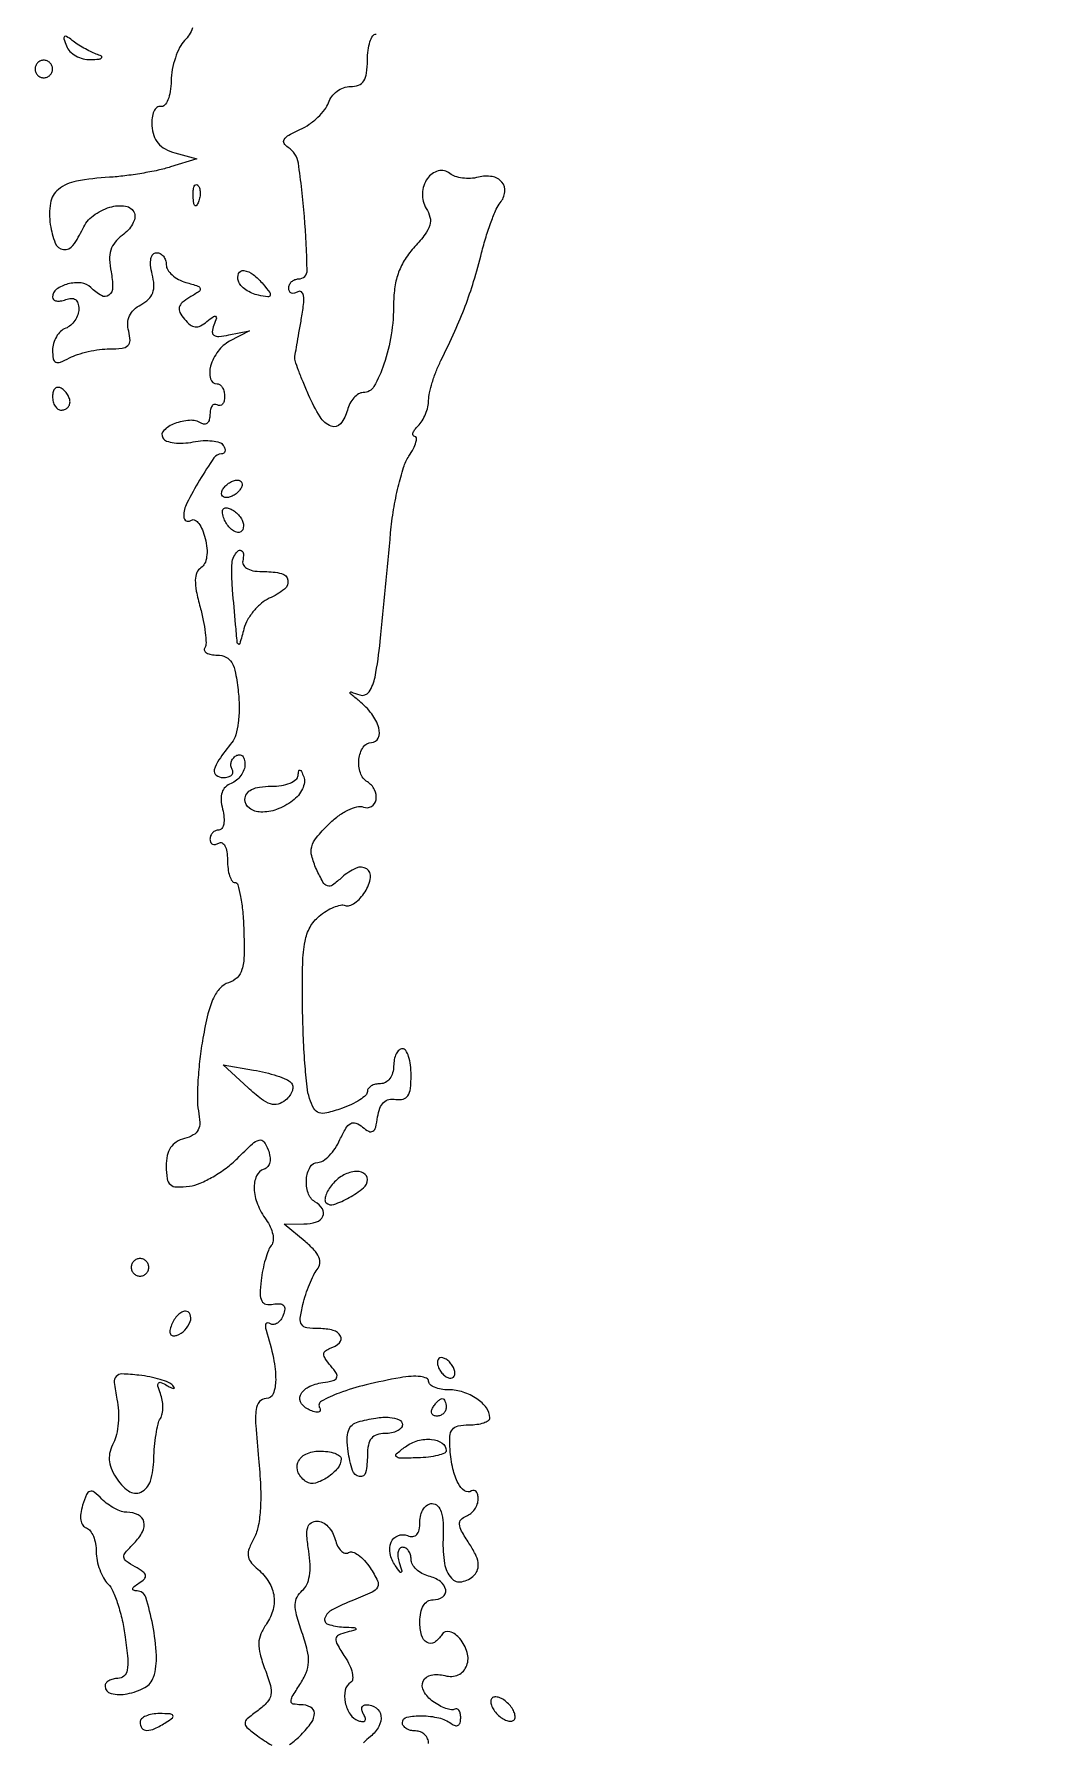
# Model space of a CAD drawing. Extents: x 0 to 4160, y 0 to 3120.
# Drawn here: x 3558.9 to 3673.2, y 1174 to 1369 of the extents above; entities that cross this region are included whole.
import ezdxf

# ---------------------------------------------------------------- set-up
doc = ezdxf.new("R2010")
doc.units = 0

msp = doc.modelspace()

# ---------------------------------------------------------------- linework, layer by layer
for points in [[(4159.499279, 606.274193, 0.000001), (4159.667734, 974.478125, 0.000057), (4159.806661, 1380.08378, 0.000034), (4159.883999, 1862.25)], [(757.647081, 3119.740147, 0.000002), (520.492565, 3119.487217, 0.4139)], [(1964.75, 0.149832, 0.000016), (2717.930904, 0.232101, 0.000028), (3351.473438, 0.357111)], [(3576.994501, 1369.691919, -0.116833), (3576.101326, 1368.244183, 0.079467), (3575.52998, 1367.455272, 0.036517), (3575.039975, 1366.2806, 0.034982), (3574.694884, 1364.941741, 0.040642), (3574.5622, 1363.633628, -0.033135), (3574.457508, 1362.42059, -0.059783), (3574.190076, 1361.460859, -0.088941), (3573.808055, 1360.863011, -0.258012), (3573.358029, 1360.71399, 0.223304), (3572.934267, 1360.603906, 0.113294), (3572.59266, 1360.156041, 0.076302), (3572.38663, 1359.422098, 0.045034), (3572.358029, 1358.510216, 0.0659), (3572.574442, 1357.38653, 0.09653), (3573.068423, 1356.512329, 0.093002), (3573.870313, 1355.865823, 0.057309), (3575, 1355.416493), (3577.5, 1354.740533), (3574.5, 1353.803387, -0.022798), (3573.065975, 1353.426218, -0.011084), (3571.205303, 1353.069463, -0.010968), (3569.24862, 1352.783072, -0.015549), (3567.496775, 1352.620913, 0.02893), (3563.72007, 1352.169158, 0.125376), (3561.681373, 1351.243171, 0.184526), (3560.762761, 1349.675544, 0.078824), (3560.743541, 1347.206622, 0.055756), (3561.305912, 1345.100553, 0.274759), (3562.236106, 1344.375373, 0.269796), (3563.33292, 1344.840587, 0.054474), (3564.4537, 1346.737055, -0.124308), (3565.642627, 1348.230765, -0.090239), (3567.54407, 1349.199477, -0.112183), (3569.350985, 1349.322113, -0.268358), (3570.358955, 1348.506961, -0.148608), (3570.398695, 1347.950948, -0.069787), (3570.140203, 1347.27051, -0.059907), (3569.642533, 1346.576446, -0.051178), (3568.969495, 1345.978013, 0.067008), (3568.144399, 1345.196403, 0.095016), (3567.670494, 1344.30616, 0.083376), (3567.524236, 1343.215845, 0.041117), (3567.685439, 1341.822803, -0.04709), (3567.870993, 1340.032655, -0.234787), (3567.442641, 1339.150515, -0.303744), (3566.594051, 1339.092933, -0.065939), (3565.367217, 1340.032783, 0.174025), (3564.2899, 1340.541014, 0.086401), (3562.763892, 1340.424545, 0.093356), (3561.460078, 1339.819122, 0.242043), (3561, 1338.924396, 0.209945), (3561.122874, 1338.644659, 0.13955), (3561.440625, 1338.484956, 0.08982), (3561.92532, 1338.480468, 0.049166), (3562.5, 1338.638374, -0.078335), (3563.135026, 1338.773762, -0.169115), (3563.608946, 1338.636788, -0.165668), (3563.901564, 1338.232086, -0.074556), (3564, 1337.575604, -0.083187), (3563.887862, 1336.906258, -0.065968), (3563.559375, 1336.249419, -0.066318), (3563.073427, 1335.704128, -0.086221), (3562.5, 1335.361626, 0.099742), (3561.926439, 1334.997836, 0.066845), (3561.440625, 1334.388699, 0.063689), (3561.112064, 1333.637976, 0.071456), (3561, 1332.857827, 0.038897), (3561.076559, 1331.875198, 0.250756), (3561.366569, 1331.491235, 0.206854), (3561.89375, 1331.478279, 0.02701), (3562.934259, 1331.964816, -0.044533), (3563.86751, 1332.362021, -0.023205), (3565.088276, 1332.695915, -0.022884), (3566.382419, 1332.924492, -0.032277), (3567.55089, 1333, 0.028564), (3568.945259, 1333.079723, 0.16059), (3569.613912, 1333.388558, 0.216287), (3569.857445, 1333.974942, 0.055909), (3569.706828, 1335.013088, -0.072261), (3569.601584, 1335.953016, -0.099511), (3569.795738, 1336.778008, -0.097069), (3570.298951, 1337.478377, -0.065804), (3571.099208, 1338.053095, 0.065098), (3571.966475, 1338.674092, 0.116057), (3572.45099, 1339.400409, 0.104728), (3572.58868, 1340.320683, 0.046465), (3572.400603, 1341.540006, -0.033669), (3572.216837, 1342.558014, -0.077223), (3572.250134, 1343.33441, -0.130739), (3572.486904, 1343.81592, -0.216749), (3572.891592, 1344, -0.124015), (3573.314319, 1343.893513, -0.100779), (3573.674405, 1343.593635, -0.090647), (3573.916373, 1343.145078, -0.078636), (3574, 1342.616631, 0.14122), (3574.166012, 1342.040578, 0.069871), (3574.660937, 1341.453797, 0.060729), (3575.38946, 1340.94539, 0.053525), (3576.25, 1340.600649, -0.010511), (3577.62142, 1340.183761, -0.254947), (3577.886177, 1339.90263, -0.319173), (3577.762508, 1339.575815, -0.014576), (3576.694549, 1338.903296, 0.039143), (3575.830323, 1338.297874, 0.161133), (3575.494398, 1337.764375, 0.182768), (3575.564564, 1337.178125, 0.053064), (3576.077227, 1336.406947, 0.049922), (3576.72837, 1335.764969, 0.143781), (3577.308289, 1335.52459, 0.147556), (3577.916408, 1335.638805, 0.053569), (3578.655571, 1336.129112, -0.011957), (3579.392912, 1336.71185, -0.290039), (3579.642617, 1336.731948, -0.363001), (3579.727501, 1336.525505, -0.015024), (3579.443902, 1335.714407, 0.066815), (3579.26682, 1334.96812, 0.281323), (3579.458161, 1334.570925, 0.167748), (3580.014994, 1334.43407, 0.025198), (3581.17101, 1334.599086), (3583.5, 1335.052245), (3581.25, 1333.873308, 0.113486), (3579.918642, 1332.732097, 0.088541), (3579.071235, 1331.019664, 0.136967), (3579.056062, 1329.596557, 0.339516), (3579.833333, 1329, -0.170324), (3580.151276, 1328.888458, -0.094314), (3580.421875, 1328.572297, -0.074868), (3580.604892, 1328.100961, -0.055286), (3580.666667, 1327.543989, -0.05773), (3580.606344, 1327.023273, -0.124167), (3580.421875, 1326.66697, -0.190804), (3580.149103, 1326.528782, -0.16277), (3579.833333, 1326.603006, 0.187619), (3579.51803, 1326.661245, 0.185976), (3579.244792, 1326.491447, 0.111122), (3579.059827, 1326.083504, 0.051132), (3579, 1325.5, -0.063901), (3578.926323, 1324.925861, -0.135156), (3578.703621, 1324.540436, -0.191525), (3578.373908, 1324.40115, -0.144701), (3577.991051, 1324.505531, 0.155627), (3576.675339, 1324.834205, 0.075544), (3574.963908, 1324.460861, 0.097144), (3573.720436, 1323.682539, 0.356954), (3573.606759, 1322.82726, 0.170408), (3574.047687, 1322.470955, 0.052619), (3574.890028, 1322.267554, 0.045776), (3575.948746, 1322.224857, 0.03657), (3577.082507, 1322.366501, -0.034394), (3578.213526, 1322.512798, -0.043902), (3579.26382, 1322.483515, -0.050234), (3580.096424, 1322.30082, -0.177024), (3580.520244, 1321.967245, -0.061975), (3580.690276, 1321.596287, -0.130646), (3580.704784, 1321.282271, -0.189723), (3580.566766, 1321.075529, -0.15097), (3580.309017, 1320.993677, 0.245262), (3579.455717, 1320.539803, 0.014387), (3577.812317, 1317.987973, 0.019033), (3576.355865, 1315.355335, 0.117349), (3576, 1313.859943, 0.104175), (3576.069457, 1313.530194, 0.179579), (3576.262415, 1313.331428, 0.165076), (3576.552144, 1313.297182, 0.08622), (3576.893326, 1313.434072, -0.279386), (3577.285537, 1313.437483, -0.099181), (3577.719483, 1313.046079, -0.063227), (3578.132117, 1312.313374, -0.035191), (3578.451317, 1311.337946, -0.038166), (3578.644466, 1310.210097, -0.058817), (3578.62056, 1309.221815, -0.074016), (3578.391954, 1308.454197, -0.146028), (3577.972792, 1307.983185, 0.157663), (3577.504273, 1307.431959, 0.092893), (3577.325387, 1306.577875, 0.055301), (3577.437925, 1305.320717, 0.017409), (3577.877311, 1303.482174, -0.017084), (3578.240353, 1301.967434, -0.022032), (3578.464055, 1300.554442, -0.020543), (3578.548257, 1299.385008, -0.147141), (3578.403492, 1298.843846, 0.234805), (3578.373973, 1298.525008, 0.168956), (3578.609146, 1298.24788, 0.091304), (3579.123271, 1298.060061, 0.042063), (3579.835948, 1298, -0.113399), (3580.823361, 1297.77314, -0.152198), (3581.488837, 1297.148517, -0.084), (3581.926222, 1295.940445, -0.018504), (3582.241072, 1293.75, -0.026454), (3582.335989, 1291.956067, -0.032123), (3582.227893, 1290.276154, -0.035347), (3581.945942, 1288.87912, -0.100963), (3581.498212, 1288, 0.014573), (3580.011004, 1286.015627, 0.092627), (3579.488889, 1284.875031, 0.302135), (3579.706728, 1284.263629, 0.161815), (3580.5, 1284, 0.058083), (3581.078402, 1284.067417, 0.124827), (3581.473734, 1284.273452, 0.19093), (3581.626463, 1284.578132, 0.161617), (3581.542705, 1284.930902, -0.108373), (3581.401101, 1285.334197, -0.099685), (3581.434921, 1285.77286, -0.095498), (3581.639411, 1286.179369, -0.090427), (3581.983688, 1286.489919, -0.139891), (3582.369504, 1286.599024, -0.19121), (3582.701458, 1286.466345, -0.138323), (3582.925572, 1286.09059, -0.065818), (3583, 1285.527632, -0.08933), (3582.882371, 1284.874489, -0.066583), (3582.537523, 1284.226942, -0.065539), (3582.027462, 1283.682936, -0.080245), (3581.425609, 1283.33308, 0.098759), (3580.763522, 1282.914947, 0.123494), (3580.375706, 1282.303037, 0.097377), (3580.270159, 1281.463084, 0.04422), (3580.444661, 1280.364465, -0.037722), (3580.602906, 1279.445334, -0.068402), (3580.57131, 1278.684478, -0.105603), (3580.366181, 1278.183341, -0.247858), (3580.019052, 1278, 0.103039), (3579.6302, 1277.919006, 0.0988), (3579.299347, 1277.688914, 0.096953), (3579.077649, 1277.345207, 0.095177), (3579, 1276.940983, 0.108972), (3579.078288, 1276.586039, 0.182303), (3579.29375, 1276.3746, 0.161196), (3579.6179, 1276.343488, 0.082592), (3580, 1276.5, -0.253782), (3580.384801, 1276.521766, -0.1651), (3580.712684, 1276.205217, -0.083483), (3580.931329, 1275.520664, -0.035659), (3581, 1274.559017, 0.03135), (3581.061527, 1273.578684, 0.048494), (3581.248428, 1272.751711, 0.062123), (3581.520675, 1272.178294, 0.256258), (3581.845711, 1272, -0.337703), (3582.18668, 1271.740063, -0.020431), (3582.495071, 1270.406314, -0.023803), (3582.739757, 1268.654467, -0.014629), (3582.868707, 1266.574686, -0.012064), (3582.893998, 1263.612619, -0.066567), (3582.658417, 1262.038195, -0.1326), (3582.100096, 1261.117515, -0.11416), (3581.1236, 1260.539229, 0.130959), (3580.1636, 1259.92692, 0.077458), (3579.405065, 1258.78908, 0.048847), (3578.773161, 1256.978356, 0.015949), (3578.193112, 1254.206034, 0.014366), (3577.843767, 1251.824124, 0.013904), (3577.627221, 1249.399973, 0.013956), (3577.555709, 1247.258101, 0.048625), (3577.682301, 1245.881604, -0.038657), (3577.83047, 1244.559541, -0.126338), (3577.642467, 1243.706853, -0.150115), (3577.09246, 1243.135496, -0.062746), (3576.089793, 1242.733732, 0.076846), (3575.152155, 1242.327131, 0.106909), (3574.500804, 1241.688461, 0.095196), (3574.123808, 1240.777537, 0.050688), (3574, 1239.559409, 0.034686), (3574.099011, 1238.133884, 0.183041), (3574.468728, 1237.458347, 0.179173), (3575.198573, 1237.189137, 0.032992), (3576.654625, 1237.287081, 0.067771), (3577.872708, 1237.622178, 0.030491), (3579.358369, 1238.367069, 0.029491), (3580.855747, 1239.358159, 0.035452), (3582.131087, 1240.46442, -0.009186), (3583.849728, 1242.121044, -0.119368), (3584.618944, 1242.552364, -0.312143), (3585.156805, 1242.367118, -0.066995), (3585.656372, 1241.453098, -0.054355), (3585.85872, 1240.685674, -0.090249), (3585.838166, 1240.018752, -0.116932), (3585.601031, 1239.51975, -0.144139), (3585.17991, 1239.226637, 0.211242), (3584.321447, 1238.445747, 0.114839), (3584.050466, 1237.018614, 0.08477), (3584.433783, 1235.221688, 0.0631), (3585.417316, 1233.443964, -0.049171), (3585.898716, 1232.628169, -0.058707), (3586.177349, 1231.780461, -0.068872), (3586.224584, 1231.028831, -0.1539), (3586.014391, 1230.502835, 0.078943), (3585.675038, 1229.921006, 0.021679), (3585.333143, 1228.913333, 0.021343), (3585.040263, 1227.722057, 0.020806), (3584.847075, 1226.5, 0.022074), (3584.737245, 1224.956547, 0.125645), (3584.91782, 1224.160562, 0.229688), (3585.392833, 1223.802303, 0.090357), (3586.23403, 1223.790169, -0.051905), (3586.991049, 1223.837229, -0.198858), (3587.410767, 1223.642585, -0.218545), (3587.546398, 1223.224431, -0.062515), (3587.379245, 1222.545913, -0.061394), (3587.088461, 1221.999489, -0.092275), (3586.70379, 1221.622669, -0.120926), (3586.289545, 1221.471282, -0.167353), (3585.90667, 1221.557681, 0.114755), (3585.603517, 1221.65985, 0.282108), (3585.400604, 1221.560987, 0.16892), (3585.330585, 1221.2657, 0.049449), (3585.42492, 1220.801938, -0.022696), (3586.256349, 1217.600699, -0.052564), (3586.512996, 1215.134431, -0.090339), (3586.223849, 1213.55915, -0.311824), (3585.414448, 1213, 0.225229), (3584.670775, 1212.647105, 0.140857), (3584.284012, 1211.744419, 0.048979), (3584.234615, 1209.918233, 0.006846), (3584.554038, 1206.148372, -0.013281), (3584.781184, 1202.984061, -0.025538), (3584.766023, 1200.442085, -0.031948), (3584.525052, 1198.458701, -0.076806), (3584.035544, 1197.066415, 0.030535), (3583.486051, 1195.869367, 0.110816), (3583.362859, 1195.046268, 0.141991), (3583.614615, 1194.3656, 0.063261), (3584.281217, 1193.668043, -0.073616), (3585.61706, 1192.211198, -0.103712), (3586.282521, 1190.585103, -0.109401), (3586.221335, 1188.894403, -0.089464), (3585.46115, 1187.247997, 0.05215), (3584.817597, 1186.088805, 0.092504), (3584.581892, 1185.025364, 0.074422), (3584.723968, 1183.794672, 0.024359), (3585.286326, 1182.052391, -0.02059), (3585.904445, 1180.185595, -0.111603), (3585.964088, 1179.127171, -0.147564), (3585.553901, 1178.297194, -0.045359), (3584.499737, 1177.357367, 0.014444), (3583.244954, 1176.370692, 0.217193), (3583.01015, 1175.881889, 0.226339), (3583.230259, 1175.395681, 0.015719), (3584.44113, 1174.438171, 0.028174), (3586.072855, 1173.366047, 0.138805)], [(3604, 1173.54969, 0.102534), (3603.885305, 1174.103113, 0.098701), (3603.559375, 1174.573971, 0.097084), (3603.072534, 1174.889464, 0.095649), (3602.5, 1175, -0.060638), (3601.926394, 1175.069821, -0.079294), (3601.440625, 1175.275494, -0.097291), (3601.115387, 1175.580152, -0.1573), (3601, 1175.937851, -0.353744), (3601.513944, 1176.573385, -0.057183), (3603.21465, 1176.738067, -0.052814), (3605.167388, 1176.496184, -0.103263), (3606.583333, 1175.838957, 0.082154), (3607.022648, 1175.612238, 0.213466), (3607.368732, 1175.649808, 0.194394), (3607.593388, 1175.940445, 0.068619), (3607.666667, 1176.471888, 0.046846), (3607.617638, 1176.994035, 0.101995), (3607.465151, 1177.364439, 0.17971), (3607.240007, 1177.525631, 0.207738), (3606.980655, 1177.488044, -0.18111), (3606.596433, 1177.412061, -0.045404), (3605.967381, 1177.575262, -0.04045), (3605.234026, 1177.907559, -0.031278), (3604.494547, 1178.380329, -0.104529), (3603.439612, 1179.556475, -0.244135), (3603.389182, 1180.703976, -0.247105), (3604.296116, 1181.395307, -0.10604), (3605.86309, 1181.325552, 0.075432), (3606.671862, 1181.240155, 0.0984), (3607.392766, 1181.417757, 0.102824), (3607.968301, 1181.848641, 0.089441), (3608.359222, 1182.493733, 0.16652), (3608.413113, 1183.973747, 0.097457), (3607.572743, 1185.557221, 0.145497), (3606.420021, 1186.345188, 0.344725), (3605.504741, 1186.007671, -0.108297), (3604.656736, 1185.131964, -0.288378), (3603.823852, 1185.11181, -0.19715), (3603.199462, 1185.943185, -0.0638), (3603, 1187.5, -0.04716), (3603.09863, 1188.543379, -0.088208), (3603.4, 1189.333333, -0.118484), (3603.88002, 1189.822179, -0.140575), (3604.5, 1190, 0.145944), (3605.610505, 1190.331197, 0.302105), (3605.95113, 1191.1272, 0.19441), (3605.344987, 1192.080272, 0.091385), (3604, 1192.710251, -0.060903), (3603.235306, 1193.013407, -0.065681), (3602.5875, 1193.485993, -0.073972), (3602.149263, 1194.048695, -0.129214), (3602, 1194.616631, 0.068274), (3601.927461, 1195.14539, 0.084746), (3601.715469, 1195.593635, 0.099792), (3601.400756, 1195.893367, 0.141456), (3601.031385, 1196, 0.210007), (3600.709076, 1195.85838, 0.129469), (3600.512666, 1195.485938, 0.085879), (3600.480702, 1194.920303, 0.049125), (3600.625717, 1194.25, -0.004862), (3600.921383, 1193.299268, -0.310012), (3600.870941, 1193.141498, -0.419659), (3600.73277, 1193.160204, -0.005896), (3600.186852, 1193.909316, -0.104207), (3599.594621, 1195.270786, -0.148606), (3599.715488, 1196.57498, -0.20512), (3600.476253, 1197.325627, -0.187265), (3601.582759, 1197.329869, 0.105967), (3602.197989, 1197.233572, 0.197102), (3602.646369, 1197.44746, 0.139033), (3602.917065, 1197.993567, 0.046006), (3603, 1198.893011, -0.064528), (3603.104393, 1199.698538, -0.082195), (3603.41065, 1200.381072, -0.098792), (3603.864837, 1200.837679, -0.148863), (3604.397957, 1201, -0.201378), (3605.020728, 1200.738573, -0.121051), (3605.435734, 1200.038301, -0.063707), (3605.644351, 1198.79933, -0.018853), (3605.647957, 1196.872342, 0.04778), (3605.810841, 1194.145223, 0.142519), (3606.596629, 1192.468607, 0.267588), (3607.802519, 1192.060318, 0.148308), (3609.215871, 1192.815871, 0.122943), (3609.606684, 1193.466754, 0.115389), (3609.658124, 1194.241276, 0.076593), (3609.341007, 1195.210095, 0.027712), (3608.6138, 1196.466664, -0.016755), (3607.772299, 1197.849923, -0.103234), (3607.521608, 1198.639897, -0.219869), (3607.702149, 1199.164759, -0.110506), (3608.29848, 1199.561043, 0.081901), (3608.821506, 1199.867384, 0.065791), (3609.264762, 1200.346903, 0.066443), (3609.564419, 1200.919642, 0.087559), (3609.666667, 1201.499044, 0.054068), (3609.611608, 1202.006717, 0.117087), (3609.442173, 1202.358215, 0.188753), (3609.191776, 1202.500056, 0.17574), (3608.902432, 1202.439699, -0.299562), (3608.110689, 1202.462298, -0.121165), (3607.365394, 1203.313775, -0.067035), (3606.776098, 1204.958875, -0.032911), (3606.455594, 1207.164484, -0.030382), (3606.42857, 1208.686176, -0.15322), (3606.714257, 1209.476012, -0.184214), (3607.365758, 1209.88023, -0.047779), (3608.616268, 1210, 0.031847), (3609.529426, 1210.058222, 0.049152), (3610.299779, 1210.235, 0.063175), (3610.833155, 1210.492636, 0.253914), (3611, 1210.8, 0.164796), (3610.618768, 1211.925265, 0.080102), (3609.502965, 1212.980742, 0.071414), (3607.95256, 1213.739591, 0.078307), (3606.3, 1214, -0.040483), (3605.419357, 1214.071419, -0.059848), (3604.675625, 1214.286406, -0.078707), (3604.170105, 1214.601963, -0.21724), (3604, 1214.975, 0.302686), (3603.772805, 1215.315913, 0.067715), (3603.062232, 1215.504862, 0.047925), (3602.017814, 1215.535049, 0.026519), (3600.75, 1215.382296, 0.015938), (3596.840539, 1214.570227, 0.030502), (3593.777055, 1213.630418, 0.036742), (3591.741771, 1212.69182, 0.428351), (3591.542729, 1211.930863, -0.158982), (3591.612593, 1211.643196, -0.31331), (3591.470742, 1211.469323, -0.126594), (3591.087437, 1211.458824, -0.035501), (3590.509673, 1211.634662, -0.1395), (3589.479253, 1212.407667, -0.270627), (3589.358725, 1213.395819, -0.179302), (3590.23857, 1214.317738, -0.07721), (3591.886702, 1214.8272, 0.023128), (3593.090723, 1215.06117, 0.224555), (3593.484194, 1215.37933, 0.260255), (3593.455768, 1215.851274, 0.030153), (3592.808374, 1216.739822, -0.024369), (3592.187109, 1217.572119, -0.14179), (3592.021457, 1218.087848, -0.243866), (3592.199215, 1218.456489, -0.079778), (3592.75, 1218.745955, 0.109975), (3593.802967, 1219.382484, 0.342741), (3593.917078, 1220.149921, 0.203371), (3593.080952, 1220.794497, 0.063957), (3591.480948, 1221, -0.033214), (3590.07952, 1221.093197, -0.213868), (3589.490523, 1221.457723, -0.185257), (3589.3229, 1222.177338, -0.024251), (3589.618835, 1223.75, -0.020516), (3589.942289, 1224.894118, -0.018093), (3590.370636, 1226.057716, -0.018469), (3590.833767, 1227.078731, -0.051111), (3591.255645, 1227.744353, 0.133794), (3591.5459, 1228.428894, 0.136426), (3591.445674, 1229.160476, 0.087039), (3590.904376, 1229.984927, 0.030418), (3589.867758, 1230.961084), (3587.5, 1232.933461), (3589.75, 1232.966731, 0.073347), (3591.160724, 1233.196155, 0.203951), (3591.906563, 1233.837267, 0.267332), (3591.852831, 1234.674808, 0.108095), (3591, 1235.5, -0.179545), (3590.216189, 1236.505941, -0.095769), (3590.031736, 1238.093652, -0.109993), (3590.452719, 1239.482044, -0.270654), (3591.339485, 1240, 0.149032), (3591.937112, 1240.182177, 0.0522), (3592.633719, 1240.764267, 0.046192), (3593.3119, 1241.60619, 0.039583), (3593.86441, 1242.601758, -0.024602), (3594.534915, 1243.900056, -0.134777), (3595.092498, 1244.44829, -0.224038), (3595.691444, 1244.489206, -0.080205), (3596.447725, 1244.043384, 0.050317), (3597.177658, 1243.552351, 0.276463), (3597.632341, 1243.574113, 0.188124), (3597.947949, 1244.024127, 0.024732), (3598.1728, 1245.191626, -0.052034), (3598.423355, 1246.194688, -0.113472), (3598.85191, 1246.856378, -0.138725), (3599.462563, 1247.185548, -0.096563), (3600.25, 1247.206163, 0.100104), (3601.091921, 1247.234116, 0.19526), (3601.630401, 1247.617242, 0.115988), (3601.920964, 1248.449801, 0.026216), (3602, 1249.956163, 0.031161), (3601.927257, 1251.122237, 0.048242), (3601.70625, 1252.105873, 0.061719), (3601.384385, 1252.788307, 0.257156), (3601, 1253, 0.191087), (3600.618118, 1252.848523, 0.088204), (3600.29375, 1252.4125, 0.068025), (3600.073693, 1251.765418, 0.048028), (3600, 1251, -0.072314), (3599.888136, 1250.230589, -0.08892), (3599.5625, 1249.583333, -0.10214), (3599.075754, 1249.153209, -0.130775), (3598.5, 1249, 0.058227), (3597.926307, 1248.932964, 0.077364), (3597.440625, 1248.734986, 0.096091), (3597.115213, 1248.441959, 0.16295), (3597, 1248.097825, -0.212654), (3596.815747, 1247.684194, -0.038391), (3596.132206, 1247.15815, -0.035467), (3595.177177, 1246.626111, -0.02549), (3594.045809, 1246.165814, -0.020981), (3592.344047, 1245.651545, -0.139942), (3591.468091, 1245.674818, -0.193431), (3590.885656, 1246.15238, -0.046839), (3590.381455, 1247.317989, -0.052339), (3590.09966, 1248.639646, -0.007781), (3589.854744, 1251.355909, -0.008688), (3589.670488, 1254.585674, -0.007384), (3589.585646, 1258, -0.007379), (3589.607865, 1262.744986, -0.041055), (3589.865762, 1265.276969, -0.07958), (3590.440363, 1266.88905, -0.094306), (3591.467351, 1268.13521, -0.034926), (3592.296531, 1268.731735, -0.040681), (3593.160738, 1269.173442, -0.044952), (3593.936953, 1269.414691, -0.145489), (3594.469408, 1269.373366, 0.175714), (3594.955136, 1269.364364, 0.069333), (3595.560736, 1269.670307, 0.057265), (3596.185505, 1270.21898, 0.044405), (3596.731578, 1270.941796, 0.094117), (3597.359602, 1272.558274, 0.30762), (3596.921371, 1273.555673, 0.251416), (3595.697404, 1273.638205, 0.077724), (3594.100639, 1272.591077, -0.02744), (3593.014813, 1271.711757, -0.238922), (3592.419982, 1271.617727, -0.192535), (3591.91218, 1272.039133, -0.017544), (3591.164152, 1273.53907, -0.04249), (3590.632391, 1275.030009, -0.131306), (3590.636048, 1276.09039, -0.107206), (3591.176136, 1277.13247, -0.023414), (3592.54497, 1278.635879, -0.036385), (3593.630678, 1279.574109, -0.044816), (3594.771093, 1280.273854, -0.051102), (3595.806225, 1280.661902, -0.15701), (3596.54447, 1280.621309, 0.227204), (3597.461402, 1280.695203, 0.225357), (3597.982706, 1281.456783, 0.154585), (3597.808862, 1282.608585, 0.141095), (3597, 1283.5, -0.179138), (3596.19773, 1284.52796, -0.103354), (3596.035574, 1286.10888, -0.117565), (3596.517625, 1287.481136, -0.255055), (3597.468615, 1288, 0.302371), (3598.239946, 1288.513395, 0.172697), (3598.303118, 1289.676667, 0.09035), (3597.491157, 1291.28316, 0.061764), (3596.061971, 1292.752454, -0.002845), (3595.088993, 1293.541765, -0.248775), (3595.018834, 1293.709618, -0.481071), (3595.124272, 1293.779041, -0.004546), (3596.125525, 1293.44323, 0.34051), (3597.182639, 1293.797891, 0.100971), (3597.87385, 1295.482089, 0.022428), (3598.461945, 1299.556742, 0.001325), (3599.65684, 1311.985903, -0.017435), (3599.997951, 1314.635027, -0.017878), (3600.52074, 1317.231651, -0.017935), (3601.134171, 1319.44558, -0.068576), (3601.746527, 1320.735903, 0.023901), (3602.258451, 1321.605136, 0.049379), (3602.554835, 1322.334922, 0.089718), (3602.607564, 1322.820621, 0.393621), (3602.41501, 1323, -0.263583), (3602.219785, 1323.1106, -0.215852), (3602.191909, 1323.3525, -0.086667), (3602.394448, 1323.738375, -0.032297), (3602.8, 1324.2, 0.059882), (3603.259564, 1324.785131, 0.039048), (3603.6475, 1325.552445, 0.038984), (3603.912246, 1326.372952, 0.058614), (3604, 1327.11896, -0.055531), (3604.095068, 1327.972315, -0.01953), (3604.413452, 1329.164594, -0.019111), (3604.868719, 1330.458937, -0.021238), (3605.407498, 1331.66896, 0.009194), (3607.003836, 1335.033638, 0.016027), (3608.185043, 1337.886487, 0.016776), (3609.144894, 1340.716847, 0.01135), (3610.056039, 1344, -0.012921), (3610.564831, 1345.811242, -0.01431), (3611.151134, 1347.532445, -0.013765), (3611.731687, 1348.96737, -0.068722), (3612.183863, 1349.706195, 0.141248), (3612.718073, 1350.949565, 0.210975), (3612.384027, 1352.066163, 0.17744), (3611.254336, 1352.702565, 0.104776), (3609.689177, 1352.628969, -0.051214), (3608.804904, 1352.492211, -0.045286), (3607.873073, 1352.528953, -0.047858), (3607.03356, 1352.721594, -0.093147), (3606.434715, 1353.054182, 0.240015), (3605.100256, 1353.354844, 0.183117), (3603.855607, 1352.481721, 0.138449), (3603.282491, 1350.762046, 0.152361), (3603.725747, 1349.067541, -0.079527), (3604.154835, 1348.051313, -0.13373), (3604.131768, 1347.131614, -0.09078), (3603.609739, 1346.109052, -0.02365), (3602.415583, 1344.692386, 0.044229), (3601.320397, 1343.279123, 0.05381), (3600.5723, 1341.781822, 0.051904), (3600.142878, 1340.114826, 0.037119), (3600, 1338.192867, -0.038956), (3599.72072, 1334.613758, -0.043369), (3598.889363, 1331.251922, -0.047096), (3597.745967, 1328.713618, -0.269623), (3596.518806, 1328, 0.137342), (3595.988273, 1327.85147, 0.072545), (3595.457256, 1327.4125, 0.063371), (3595.005934, 1326.764827, 0.056623), (3594.710251, 1326, -0.106296), (3593.927421, 1324.449595, -0.327601), (3592.857112, 1324.166865, -0.161429), (3591.589144, 1325.224075, -0.036166), (3590.263201, 1327.75, -0.005868), (3589.641526, 1329.223037, -0.008385), (3589.127369, 1330.545312, -0.005091), (3588.727175, 1331.662765, -0.115613), (3588.692141, 1332, -0.010497), (3588.743166, 1332.342986, -0.000504), (3588.938593, 1333.483603, -0.000824), (3589.174319, 1334.837796, -0.000594), (3589.441693, 1336.348435, 0.013985), (3589.697725, 1338.06104, 0.059649), (3589.699041, 1339.093301, 0.198765), (3589.462106, 1339.516587, 0.315278), (3589.06378, 1339.539418, -0.07633), (3588.656986, 1339.366848, -0.153641), (3588.312485, 1339.386179, -0.186546), (3588.084373, 1339.59024, -0.118586), (3588, 1339.940983, -0.106285), (3588.086872, 1340.345042, -0.099372), (3588.33322, 1340.688914, -0.096084), (3588.701328, 1340.919432, -0.092235), (3589.134367, 1341, 0.421163), (3590.112649, 1342.001715, 0.014094), (3589.794996, 1348.121851, 0.015794), (3589.108898, 1354.242517, 0.222047), (3587.927553, 1356.044775, -0.122022), (3587.483923, 1356.49829, -0.28711), (3587.496478, 1356.952354, -0.11905), (3588.035145, 1357.451154, -0.020623), (3589.282931, 1358.08305, 0.043371), (3590.351222, 1358.686533, 0.038388), (3591.347027, 1359.487924, 0.040382), (3592.13256, 1360.355697, 0.087131), (3592.548166, 1361.151757, -0.087349), (3592.917327, 1361.858109, -0.070615), (3593.530164, 1362.457079, -0.070686), (3594.284788, 1362.861353, -0.087896), (3595.067388, 1363, 0.087928), (3595.997249, 1363.164796, 0.163354), (3596.588949, 1363.638076, 0.112631), (3596.90828, 1364.518425, 0.030924), (3597, 1366, -0.031626), (3597.072766, 1367.149251, -0.048861), (3597.29375, 1368.11875, -0.06271), (3597.615738, 1368.790443, -0.254951), (3598, 1369, 0.241257)], [(3588.110384, 1173.435446, 0.03707), (3589.428571, 1174.571429, 0.043017), (3590.596846, 1175.960096, 0.157828), (3590.93249, 1177.043751, 0.280159), (3590.499536, 1177.735825, 0.116893), (3589.38499, 1178, -0.047459), (3588.528508, 1178.08148, -0.346306), (3588.276045, 1178.372636, -0.147801), (3588.41416, 1178.922951, -0.010167), (3589.275575, 1180.297827, 0.044762), (3590.005383, 1181.664186, 0.09052), (3590.271352, 1182.850434, 0.072224), (3590.127797, 1184.223335, 0.020689), (3589.515015, 1186.278651, -0.015808), (3588.906732, 1188.248462, -0.068999), (3588.748812, 1189.455256, -0.118673), (3588.962177, 1190.31264, -0.099812), (3589.551511, 1191.04275, 0.115169), (3590.070247, 1191.726897, 0.06411), (3590.372347, 1192.734214, 0.051016), (3590.451633, 1194.024295, 0.030087), (3590.296238, 1195.561927, -0.018963), (3590.083229, 1197.285608, -0.089317), (3590.175588, 1198.27448, -0.185005), (3590.563862, 1198.799075, -0.142901), (3591.252526, 1199, -0.124753), (3591.872441, 1198.842882, -0.074601), (3592.483302, 1198.382944, -0.066919), (3592.992969, 1197.702472, -0.063445), (3593.316061, 1196.899384, 0.04848), (3593.596304, 1196.137952, 0.084049), (3593.98541, 1195.589733, 0.126283), (3594.415092, 1195.335309, 0.212344), (3594.823308, 1195.390798, -0.221408), (3595.301734, 1195.447413, -0.073439), (3595.949408, 1195.122794, -0.056571), (3596.655536, 1194.498143, -0.03839), (3597.31167, 1193.647084, -0.027976), (3598.158302, 1192.182376, -0.240209), (3598.155867, 1191.449022, -0.169101), (3597.544059, 1190.866412, -0.013004), (3595.421054, 1189.969024, 0.025913), (3592.982061, 1188.863044, 0.184674), (3592.134549, 1187.912241, 0.431819), (3592.480251, 1187.201078, 0.06297), (3594.25, 1186.883999, -0.004492), (3595.467634, 1186.810249, -0.217244), (3595.677194, 1186.696494, -0.523948), (3595.631841, 1186.559454, -0.008113), (3594.690537, 1186.299223, 0.041612), (3593.696414, 1185.951284, 0.271115), (3593.400175, 1185.537599, 0.156113), (3593.539959, 1184.905916, 0.013135), (3594.429422, 1183.467372, -0.035651), (3594.956858, 1182.52171, -0.054776), (3595.258621, 1181.635089, -0.07255), (3595.310536, 1180.932558, -0.241047), (3595.077951, 1180.548177, 0.207727), (3594.462951, 1179.663721, 0.100487), (3594.466236, 1178.258215, 0.095279), (3595.027187, 1176.903673, 0.168168), (3595.976569, 1176.174477, 0.055567), (3596.459428, 1176.07119, 0.243639), (3596.722001, 1176.175534, 0.261245), (3596.776958, 1176.441843, 0.061581), (3596.580179, 1176.870268, -0.066003), (3596.386096, 1177.302827, -0.138623), (3596.380816, 1177.668141, -0.191168), (3596.559084, 1177.908166, -0.139444), (3596.881966, 1178, -0.156876), (3597.999865, 1177.640407, -0.207941), (3598.54161, 1176.733199, -0.159984), (3598.307862, 1175.511141, -0.096416), (3597.350138, 1174.370644, 0.02656), (3596.535772, 1173.637209, 0.124463)]]:
    msp.add_lwpolyline(points, format="xyb")
for points in [[(3562.584097, 1367.641444, 0.103575), (3562.985013, 1367.019825, 0.069718), (3563.65846, 1366.505365, 0.065932), (3564.490682, 1366.171547, 0.071777), (3565.356989, 1366.078947, 0.011753), (3566.312067, 1366.136635, 0.175449), (3566.610967, 1366.274149, 0.509176), (3566.583735, 1366.454722, 0.031165), (3566, 1366.71322, -0.024925), (3565.33334, 1366.998552, -0.014723), (3564.566713, 1367.401275, -0.014712), (3563.823142, 1367.849587, -0.024354), (3563.227108, 1368.275716, 0.021232), (3562.607524, 1368.72455, 0.354587), (3562.371812, 1368.701603, 0.28019), (3562.306719, 1368.442216, 0.016479)], [(3559, 1365, 0.099038), (3559.076342, 1364.618362, 0.097945), (3559.29375, 1364.29375, 0.097945), (3559.618362, 1364.076342, 0.099038), (3560, 1364, 0.099038), (3560.381638, 1364.076342, 0.097945), (3560.70625, 1364.29375, 0.097945), (3560.923658, 1364.618362, 0.099038), (3561, 1365, 0.099038), (3560.923658, 1365.381638, 0.097945), (3560.70625, 1365.70625, 0.097945), (3560.381638, 1365.923658, 0.099038), (3560, 1366, 0.099038), (3559.618362, 1365.923658, 0.097945), (3559.29375, 1365.70625, 0.097945), (3559.076342, 1365.381638, 0.099038)], [(3577.683114, 1349.8125, -0.054073), (3577.461564, 1349.395823, -0.470617), (3577.279315, 1349.37858, -0.168741), (3577.137993, 1349.670344, -0.018894), (3577.078947, 1350.416667, -0.028489), (3577.089945, 1351.112848, -0.077125), (3577.200665, 1351.592839, -0.208169), (3577.385309, 1351.77538, -0.296942), (3577.604167, 1351.729167, -0.126455), (3577.797407, 1351.402231, -0.060344), (3577.876576, 1350.916927, -0.05415), (3577.839148, 1350.359369, -0.051402)], [(3585.095723, 1340.384661, -0.012546), (3585.831021, 1339.452027, -0.269635), (3585.869986, 1339.117054, -0.332895), (3585.604818, 1338.966234, -0.016462), (3584.551034, 1339.134661, -0.05429), (3583.799027, 1339.367188, -0.050949), (3583.097281, 1339.759869, -0.054749), (3582.546172, 1340.244562, -0.105041), (3582.249533, 1340.75, -0.180186), (3582.28009, 1341.619413, -0.338837), (3582.855066, 1341.95301, -0.133711), (3583.939749, 1341.50269, -0.054734)], [(3561, 1327.559017, 0.062283), (3561.074545, 1326.962904, 0.080552), (3561.29375, 1326.457961, 0.097988), (3561.618621, 1326.120018, 0.153634), (3562, 1326, 0.092995), (3562.381732, 1326.071618, 0.096318), (3562.70625, 1326.276414, 0.099231), (3562.923444, 1326.581949, 0.105429), (3563, 1326.940983, 0.089642), (3562.926698, 1327.346558, 0.053229), (3562.70625, 1327.7871, 0.051032), (3562.382515, 1328.193797, 0.06081), (3562, 1328.5, 0.139169), (3561.620352, 1328.607943, 0.191142), (3561.29375, 1328.478525, 0.138808), (3561.073267, 1328.110654, 0.066118)], [(3582.5, 1317, -0.064269), (3582.189439, 1316.617474, -0.051777), (3581.769763, 1316.29375, -0.053414), (3581.310186, 1316.073533, -0.085235), (3580.881966, 1316, -0.117858), (3580.550471, 1316.079239, -0.186277), (3580.357263, 1316.29375, -0.154201), (3580.338175, 1316.617617, -0.076764), (3580.5, 1317, -0.064269), (3580.810561, 1317.382526, -0.051777), (3581.230237, 1317.70625, -0.053414), (3581.689814, 1317.926467, -0.085235), (3582.118034, 1318, -0.117858), (3582.449529, 1317.920761, -0.186277), (3582.642737, 1317.70625, -0.154201), (3582.661825, 1317.382383, -0.076764)], [(3582.770833, 1313.1875, -0.181604), (3582.738788, 1312.334308, -0.352314), (3582.175124, 1312.028939, -0.16139), (3581.266086, 1312.526726, -0.096137), (3580.606309, 1313.58356, -0.045328), (3580.426249, 1314.219753, -0.161356), (3580.482386, 1314.633872, -0.257062), (3580.74444, 1314.818151, -0.108271), (3581.18682, 1314.77106, -0.068602), (3581.670725, 1314.532069, -0.047417), (3582.142248, 1314.142515, -0.047422), (3582.531882, 1313.671162, -0.068669)], [(3582.75, 1308.75, 0.201906), (3582.853082, 1308.244232, 0.130821), (3583.311909, 1307.848964, 0.080327), (3584.129203, 1307.6045, 0.036183), (3585.25, 1307.539421, -0.063377), (3587.183431, 1307.321475, -0.298192), (3587.910496, 1306.544717, -0.279033), (3587.50944, 1305.515139, -0.059138), (3585.782662, 1304.487128, 0.069668), (3584.883641, 1303.926045, 0.045016), (3584.016041, 1303.055594, 0.044564), (3583.306937, 1302.02952, 0.062321), (3582.882342, 1301, -0.002766), (3582.407516, 1299.299005, -0.475652), (3582.254326, 1299.233317, -0.252928), (3582.122863, 1299.42862, -0.001748), (3581.92863, 1301.5, -0.001975), (3581.586651, 1305.464407, -0.014221), (3581.483759, 1307.380091, -0.029374), (3581.52214, 1308.524951, -0.095766), (3581.733141, 1309.25, -0.06646), (3582.174844, 1309.886214, -0.333665), (3582.574718, 1309.961918, -0.277775), (3582.819727, 1309.581275, -0.056917)], [(3588.44647, 1281.3372, -0.068306), (3586.619784, 1280.351169, -0.09742), (3584.806439, 1280.050441, -0.149972), (3583.51725, 1280.488577, -0.240868), (3583, 1281.5, -0.152103), (3583.202091, 1282.148955, -0.12651), (3583.75, 1282.625, -0.082504), (3584.677925, 1282.911037, -0.033607), (3586, 1283, 0.038139), (3587.173993, 1283.089679, 0.058359), (3588.156994, 1283.360746, 0.076619), (3588.831135, 1283.763557, 0.206927), (3589.078947, 1284.25, -0.029629), (3589.141074, 1284.755388, -0.434403), (3589.276421, 1284.84207, -0.224037), (3589.45367, 1284.695545, -0.015666), (3589.716547, 1284.0872, -0.129059), (3589.79362, 1283.447233, -0.07409), (3589.573907, 1282.696607, -0.065806), (3589.104003, 1281.953858, -0.061055)], [(3588.261132, 1249.138868, -0.16449), (3588.462487, 1248.731782, -0.107951), (3588.419365, 1248.205741, -0.08498), (3588.133342, 1247.637627, -0.060601), (3587.643211, 1247.118855, -0.104005), (3586.778831, 1246.662834, -0.150516), (3585.921442, 1246.680495, -0.086613), (3584.885537, 1247.235938, -0.019372), (3583.350829, 1248.538373), (3580.5, 1251.154274), (3583.96875, 1250.558387, -0.017412), (3585.357121, 1250.269793, -0.019907), (3586.660496, 1249.8956, -0.019471), (3587.731446, 1249.494542, -0.097341)], [(3592.979944, 1237.475834, 0.037564), (3592.536426, 1236.851461, 0.053693), (3592.250152, 1236.235816, 0.067649), (3592.148944, 1235.71762, 0.213976), (3592.271853, 1235.394814, 0.287992), (3593.166255, 1235.190493, 0.043297), (3594.922905, 1235.980783, 0.043458), (3596.547118, 1237.082831, 0.225662), (3597, 1238.035184, 0.276379), (3596.562174, 1238.766757, 0.158933), (3595.51759, 1238.953578, 0.099905), (3594.145497, 1238.472225, 0.085588)], [(3570, 1228, 0.099038), (3570.076342, 1227.618362, 0.097945), (3570.29375, 1227.29375, 0.097945), (3570.618362, 1227.076342, 0.099038), (3571, 1227, 0.099038), (3571.381638, 1227.076342, 0.097945), (3571.70625, 1227.29375, 0.097945), (3571.923658, 1227.618362, 0.099038), (3572, 1228, 0.099038), (3571.923658, 1228.381638, 0.097945), (3571.70625, 1228.70625, 0.097945), (3571.381638, 1228.923658, 0.099038), (3571, 1229, 0.099038), (3570.618362, 1228.923658, 0.097945), (3570.29375, 1228.70625, 0.097945), (3570.076342, 1228.381638, 0.099038)], [(3574.606309, 1221.41644, 0.045328), (3574.426249, 1220.780247, 0.161356), (3574.482386, 1220.366128, 0.257062), (3574.74444, 1220.181849, 0.108271), (3575.18682, 1220.22894, 0.120025), (3576.127369, 1220.819479, 0.106345), (3576.742032, 1221.801325, 0.180578), (3576.733894, 1222.626672, 0.310331), (3576.190322, 1223, 0.13514), (3575.772094, 1222.884859, 0.062067), (3575.322276, 1222.534829, 0.054888), (3574.911187, 1222.022161, 0.049992)], [(3605, 1217.118034, 0.085235), (3605.073533, 1216.689814, 0.053414), (3605.29375, 1216.230237, 0.051777), (3605.617474, 1215.810561, 0.064269), (3606, 1215.5, 0.076764), (3606.382383, 1215.338175, 0.154201), (3606.70625, 1215.357263, 0.186277), (3606.920761, 1215.550471, 0.117858), (3607, 1215.881966, 0.085235), (3606.926467, 1216.310186, 0.053414), (3606.70625, 1216.769763, 0.051777), (3606.382526, 1217.189439, 0.064269), (3606, 1217.5, 0.076764), (3605.617617, 1217.661825, 0.154201), (3605.29375, 1217.642737, 0.186277), (3605.079239, 1217.449529, 0.117858)], [(3568.365296, 1212.923522, -0.037818), (3568.526999, 1211.602421, -0.031426), (3568.503439, 1210.186467, -0.032547), (3568.314282, 1208.886919, -0.070563), (3567.968515, 1207.94117, 0.058413), (3567.580535, 1206.95466, 0.081062), (3567.489413, 1206.01077, 0.076579), (3567.70324, 1205.04728, 0.046355), (3568.227143, 1204.000117, 0.096879), (3569.680614, 1202.438962, 0.275266), (3571.103626, 1202.309513, 0.211851), (3572.183205, 1203.573792, 0.067051), (3572.575992, 1206.082155, -0.016682), (3572.654846, 1207.519962, -0.018185), (3572.828604, 1208.90822, -0.017947), (3573.062115, 1210.079575, -0.0804), (3573.329236, 1210.723698, 0.092527), (3573.540524, 1211.269993, 0.045804), (3573.609798, 1212.012941, 0.043327), (3573.540759, 1212.821557, 0.048697), (3573.333306, 1213.573803, -0.021315), (3573.045509, 1214.431377, -0.24412), (3573.113303, 1214.769787, -0.334406), (3573.398889, 1214.842336, -0.03235), (3574.080061, 1214.50372, 0.015908), (3574.593206, 1214.227242, 0.115617), (3574.863739, 1214.163279, 0.557996), (3574.92178, 1214.256929, 0.068426), (3574.753942, 1214.502399, 0.11144), (3574.269836, 1214.842526, 0.024594), (3573.307596, 1215.184334, 0.024411), (3572.130841, 1215.47646, 0.021372), (3570.877866, 1215.668108, 0.017696), (3568.933934, 1215.811545, 0.220411), (3568.268951, 1215.533822, 0.220443), (3568.050946, 1214.846985, 0.017701)], [(3606, 1212, -0.105053), (3605.918938, 1211.618444, -0.099167), (3605.688914, 1211.29375, -0.09642), (3605.345238, 1211.076123, -0.093332), (3604.940983, 1211, -0.108972), (3604.586039, 1211.078288, -0.182303), (3604.3746, 1211.29375, -0.161196), (3604.343488, 1211.6179, -0.082592), (3604.5, 1212, -0.029505), (3604.768994, 1212.382774, -0.035638), (3605.066025, 1212.70625, -0.038439), (3605.34829, 1212.934461, -0.151918), (3605.559017, 1213, -0.210953), (3605.727648, 1212.92554, -0.081139), (3605.870461, 1212.70625, -0.061769), (3605.967655, 1212.382849, -0.042167)], [(3601, 1210, -0.191087), (3600.848523, 1209.618118, -0.088204), (3600.4125, 1209.29375, -0.068025), (3599.765418, 1209.073693, -0.048028), (3599, 1209, 0.07578), (3598.064742, 1208.857434, 0.149477), (3597.45, 1208.4375, 0.124434), (3597.106468, 1207.682766, 0.044917), (3597, 1206.5, -0.052612), (3596.792027, 1204.52899, -0.412945), (3596.094151, 1204.074442, -0.26982), (3595.295943, 1204.793109, -0.041266), (3594.792397, 1206.961128, -0.031563), (3594.676997, 1208.354655, -0.086094), (3594.826507, 1209.329093, -0.12741), (3595.243853, 1209.969638, -0.119807), (3595.928898, 1210.345127, -0.026942), (3597.959085, 1210.775839, -0.055842), (3599.575706, 1210.846394, -0.090606), (3600.628219, 1210.579132, -0.293358)], [(3606, 1207.045191, -0.301623), (3605.805743, 1206.752467, -0.037622), (3605.045312, 1206.497251, -0.034225), (3603.995571, 1206.30604, -0.021467), (3602.75, 1206.22018, -0.005753), (3600.744388, 1206.191318, -0.18771), (3600.299384, 1206.363007, -0.452508), (3600.305128, 1206.675147, -0.016681), (3601.347199, 1207.499316, -0.091471), (3602.77206, 1208.193537, -0.092319), (3604.346086, 1208.33054, -0.123764), (3605.542118, 1207.902649, -0.250275)], [(3594, 1206.122445, -0.175297), (3593.611613, 1205.048689, -0.071761), (3592.442799, 1203.99555, -0.073651), (3591.063289, 1203.340918, -0.215655), (3590.043805, 1203.472927, -0.14076), (3589.101155, 1204.510415, -0.215601), (3589.061525, 1205.705197, -0.186153), (3589.962356, 1206.653677, -0.111222), (3591.5, 1207, -0.033345), (3592.457619, 1206.936065, -0.051108), (3593.265625, 1206.742218, -0.066241), (3593.822783, 1206.459289, -0.247005)], [(3564.435665, 1200.797299, 0.042092), (3564.224462, 1199.866803, 0.076254), (3564.234705, 1199.087884, 0.105945), (3564.457647, 1198.523933, 0.166893), (3564.867304, 1198.210899, -0.153068), (3565.301563, 1197.897238, -0.061894), (3565.667271, 1197.255329, -0.053443), (3565.916199, 1196.413298, -0.045195), (3566, 1195.488095, 0.049071), (3566.097947, 1194.492498, 0.037835), (3566.391023, 1193.440748, 0.038872), (3566.820878, 1192.491218, 0.070766), (3567.331141, 1191.811716, -0.094198), (3567.88736, 1190.994414, -0.02359), (3568.462117, 1189.479138, -0.023252), (3568.965411, 1187.652619, -0.021544), (3569.312011, 1185.740288, -0.011508), (3569.594017, 1183.259761, -0.066036), (3569.538986, 1181.940567, -0.16611), (3569.168059, 1181.266061, -0.186829), (3568.48087, 1181, 0.057157), (3567.914455, 1180.935039, 0.076474), (3567.435005, 1180.742969, 0.095486), (3567.113647, 1180.458791, 0.16557), (3567, 1180.125, 0.354799), (3567.693479, 1179.270739, 0.098451), (3569.548308, 1179.250796, 0.078781), (3571.568136, 1179.971548, 0.193221), (3572.553059, 1181.167173, 0.089992), (3572.871428, 1183.644154, 0.034522), (3572.451841, 1187.103923, 0.028883), (3571.649122, 1190.281376, 0.323754), (3570.662102, 1191.015313, -0.075914), (3570.269666, 1191.080543, -0.389508), (3570.170852, 1191.256499, -0.169755), (3570.341822, 1191.524726, -0.025592), (3570.869977, 1191.89848, 0.049868), (3571.498293, 1192.390491, 0.264014), (3571.618871, 1192.79372, 0.185478), (3571.339717, 1193.208425, 0.025339), (3570.439373, 1193.773991, -0.025868), (3569.404184, 1194.425787, -0.233114), (3569.155181, 1194.882568, -0.191763), (3569.342264, 1195.415035, -0.01715), (3570.328586, 1196.471443, 0.074037), (3571.284523, 1197.761835, 0.18122), (3571.436777, 1198.915269, 0.228067), (3570.801888, 1199.707204, 0.112106), (3569.512412, 1200, -0.083439), (3568.880381, 1200.106212, -0.037287), (3568.103638, 1200.441526, -0.035571), (3567.31601, 1200.927874, -0.040299), (3566.63979, 1201.503067, 0.026687), (3565.754748, 1202.298358, 0.252298), (3565.270118, 1202.388747, 0.221054), (3564.885824, 1202.034314, 0.020842)], [(3611.1875, 1177.9375, 0.068635), (3611.45155, 1177.402945, 0.04742), (3611.882031, 1176.882031, 0.04742), (3612.402945, 1176.45155, 0.068635), (3612.9375, 1176.1875, 0.08306), (3613.420316, 1176.111558, 0.196386), (3613.75, 1176.25, 0.196386), (3613.888442, 1176.579684, 0.08306), (3613.8125, 1177.0625, 0.068635), (3613.54845, 1177.597055, 0.04742), (3613.117969, 1178.117969, 0.04742), (3612.597055, 1178.54845, 0.068635), (3612.0625, 1178.8125, 0.08306), (3611.579684, 1178.888442, 0.196386), (3611.25, 1178.75, 0.196386), (3611.111558, 1178.420316, 0.08306)], [(3571, 1176, 0.163584), (3571.224247, 1175.332924, 0.234725), (3571.772965, 1175.060308, 0.112355), (3572.698623, 1175.270972, 0.031558), (3574, 1176, 0.023197), (3574.728886, 1176.520491, 0.409657), (3574.762149, 1176.781653, 0.220444), (3574.444209, 1176.949578, 0.011293), (3573.25, 1176.984687, 0.042523), (3572.388595, 1176.917196, 0.062416), (3571.660937, 1176.701752, 0.082215), (3571.167975, 1176.381177, 0.210568)]]:
    msp.add_lwpolyline(points, format="xyb", close=True)

doc.saveas('drawing.dxf')
